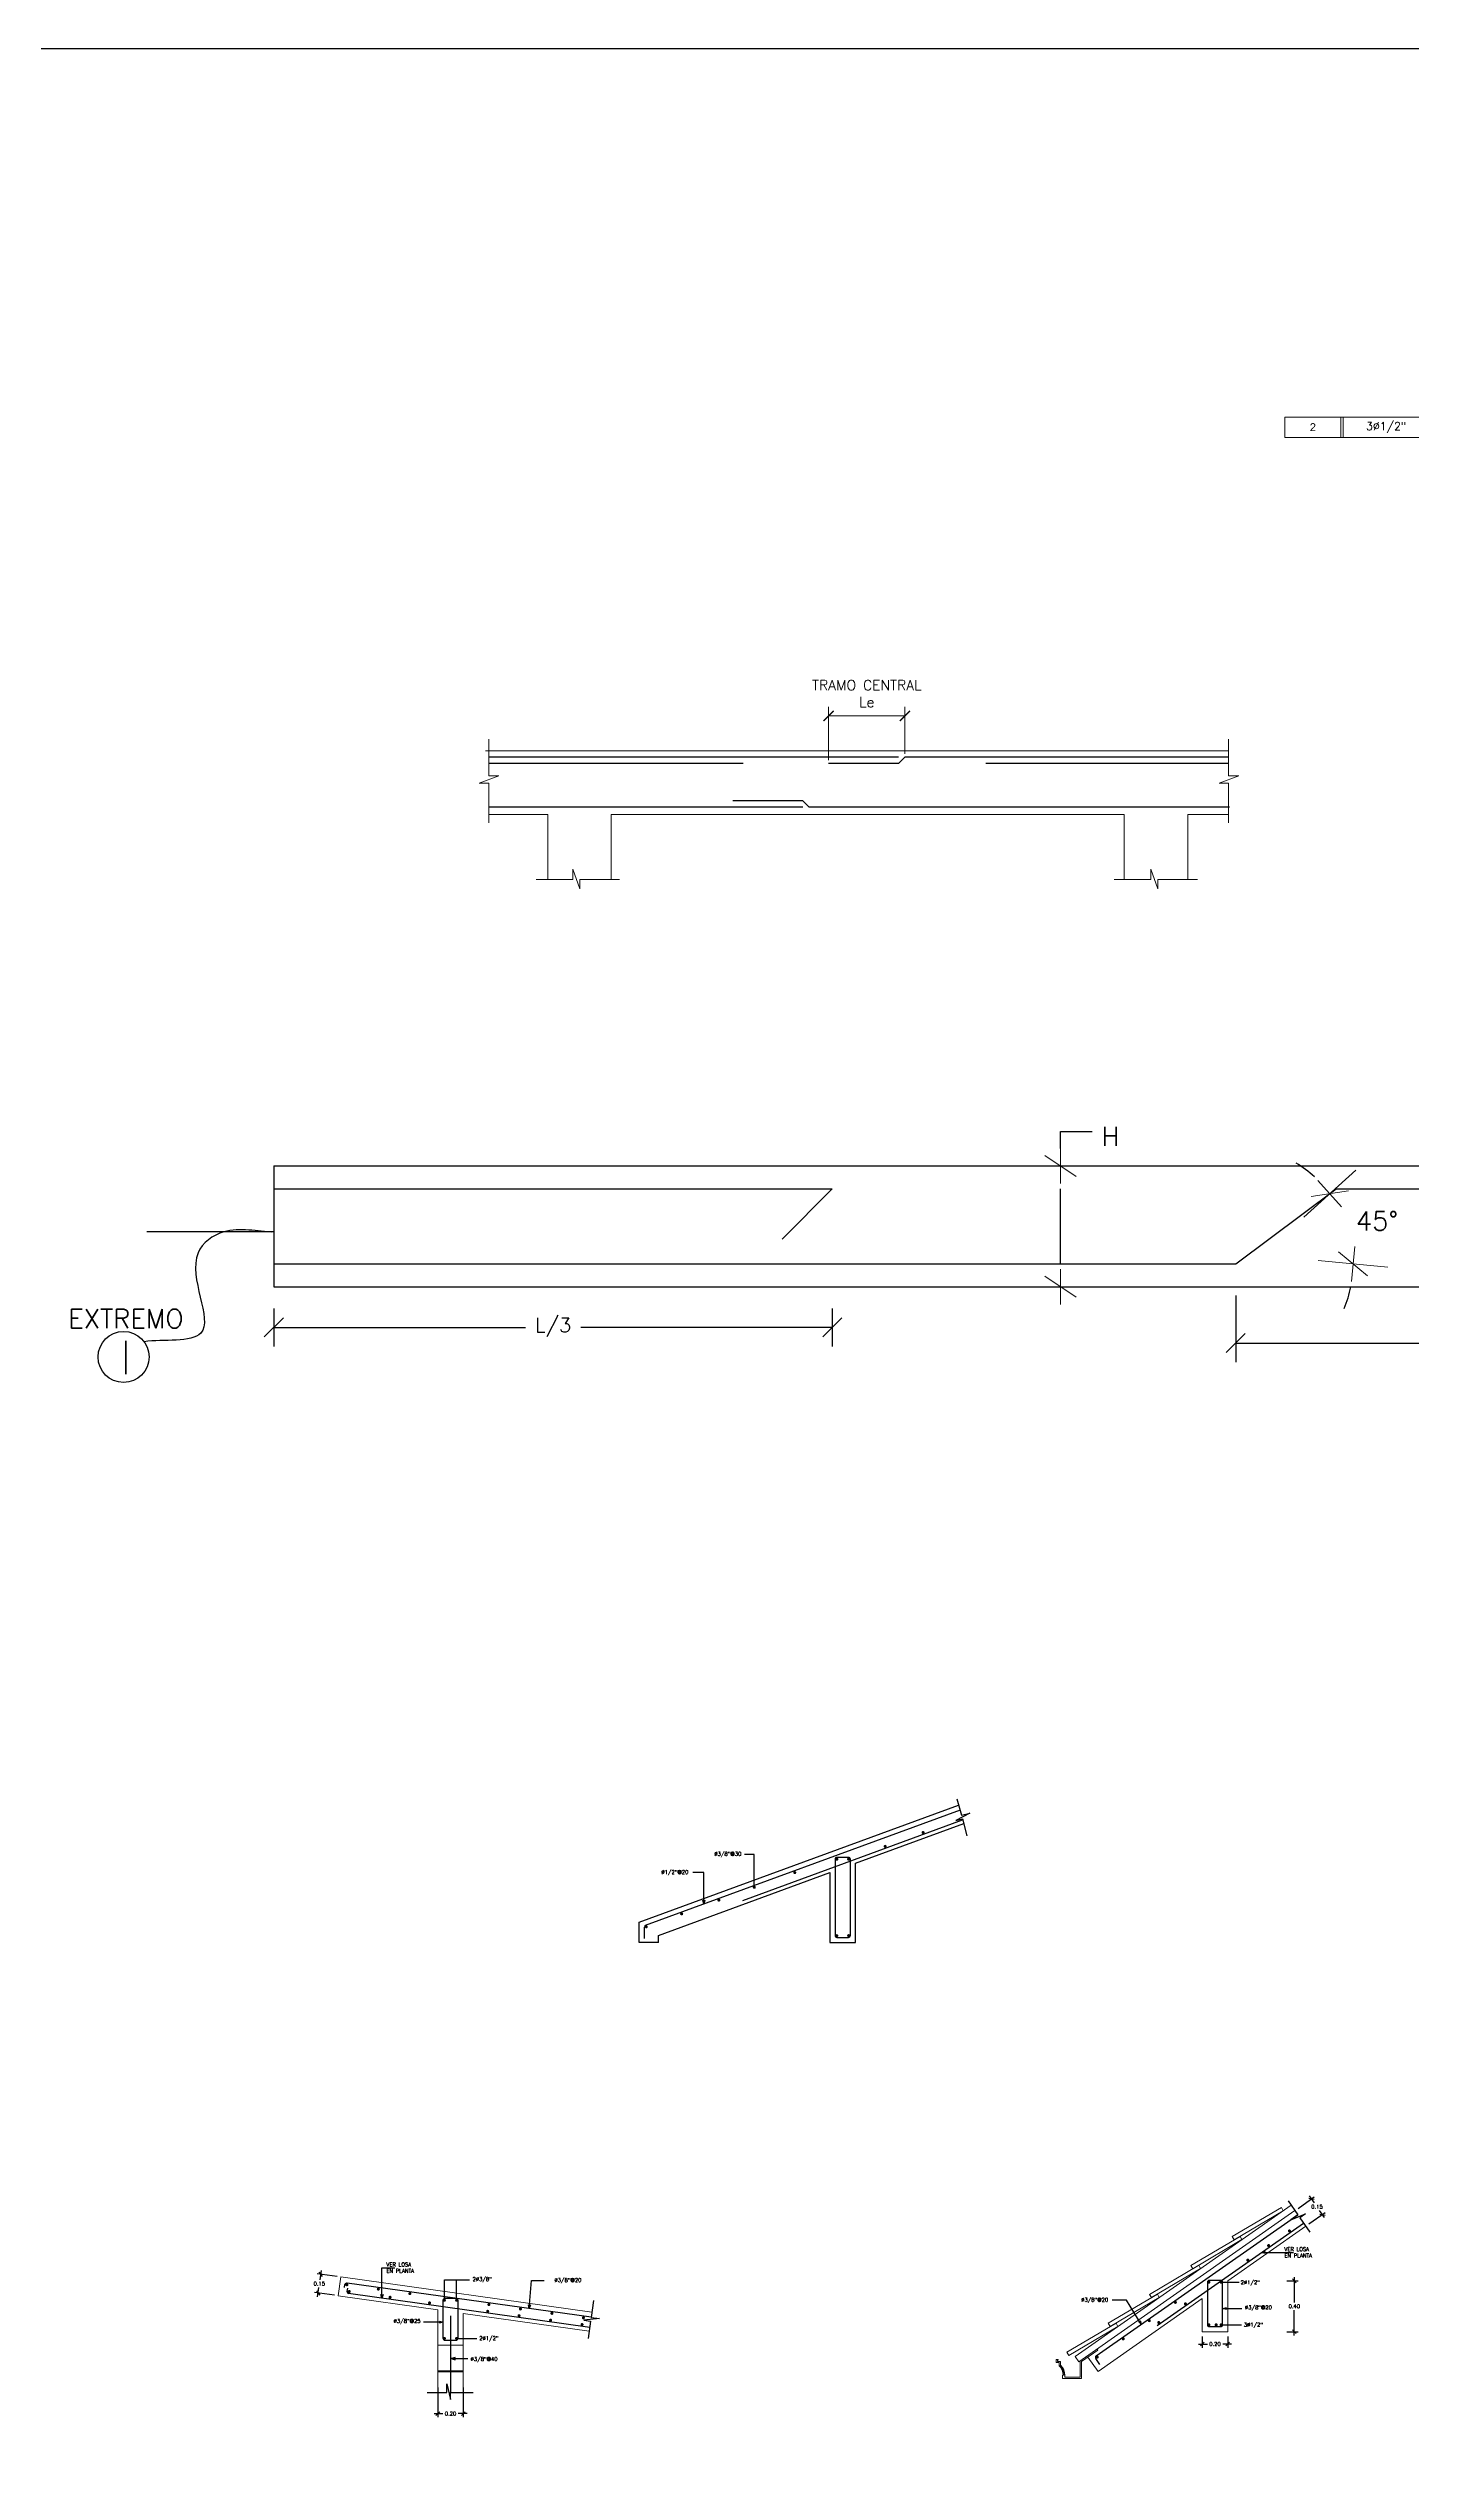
# Model space of a CAD drawing. Header units: metres. Extents: x -44 to 358, y -286 to 66.
# Drawn here: x 34.2 to 44.93, y 18.58 to 37.63 of the extents above; entities that cross this region are included whole.
import ezdxf
from ezdxf.enums import TextEntityAlignment as Align

# ---------------------------------------------------------------- set-up
doc = ezdxf.new("R2010")
doc.units = ezdxf.units.M
doc.header["$LTSCALE"] = 0.3
doc.header["$PDMODE"] = 3
for name, pattern in [('CONTINU', [0]), ('CONTINUA', [0]), ('HIDDEN', [9.525, 6.35, -3.175])]:
    doc.linetypes.add(name, pattern=pattern)
for name, color, linetype, lineweight in [('A-WALL', 7, 'Continuous', 30), ('BOVEDILLA', 8, 'Continuous', 5), ('DETALLES', 7, 'Continuous', 20), ('MUROS', 7, 'Continuous', 15), ('SE-2', 252, 'Continuous', 9), ('VIGAS', 1, 'HIDDEN', 15)]:
    doc.layers.add(name, color=color, linetype=linetype, lineweight=lineweight)
for name, color, linetype in [('ACERO', 5, 'Continuous'), ('BP', 3, 'Continuous'), ('DIMTEXTO', 4, 'Continuous'), ('GE-DIMTEXTO', 4, 'Continuous'), ('SECCION', 1, 'Continuous')]:
    doc.layers.add(name, color=color, linetype=linetype)
doc.styles.add('Arial', font='arial.ttf')
doc.styles.add('SIMPLEX', font='simplex_.ttf', dxfattribs={"height": 0.2})
doc.styles.add('SMPLEX', font='simplex.shx')
doc.dimstyles.new('D-15', dxfattribs={"dimscale": 0.15, "dimtxt": 0.2, "dimasz": 0.2, "dimexe": 0.18, "dimexo": 0.2, "dimgap": 0.1, "dimtad": 0, "dimtih": 1, "dimtoh": 1, "dimzin": 0, "dimdsep": 46, "dimtxsty": 'SMPLEX', "dimblk": 'OBLIQUE', "dimcen": 0.09, "dimdle": 0.2, "dimclrd": 4, "dimclre": 4, "dimclrt": 4, "dimadec": 0, "dimazin": 0, "dimtfac": 1, "dimtofl": 0, "dimtmove": 0, "dimatfit": 3, "dimldrblk": 'OPEN30', "dimfxl": 1, "dimtolj": 1, "dimtzin": 0, "dimarcsym": 0})
doc.dimstyles.new('D-20', dxfattribs={"dimscale": 0.2, "dimtxt": 0.2, "dimasz": 0.2, "dimexe": 0.18, "dimexo": 0.2, "dimgap": 0.1, "dimtad": 0, "dimtih": 1, "dimtoh": 1, "dimzin": 0, "dimdsep": 46, "dimtxsty": 'SMPLEX', "dimblk": 'OBLIQUE', "dimcen": 0.09, "dimdle": 0.2, "dimclrd": 4, "dimclre": 4, "dimclrt": 4, "dimadec": 0, "dimazin": 0, "dimtfac": 1, "dimtofl": 0, "dimtmove": 0, "dimatfit": 3, "dimldrblk": 'OPEN30', "dimfxl": 0.5, "dimfxlon": 1, "dimtolj": 1, "dimtzin": 0, "dimarcsym": 0})
doc.dimstyles.new('DIM-10', dxfattribs={"dimscale": 0.1, "dimtxt": 0.2, "dimasz": 0.2, "dimexe": 0.2, "dimexo": 0.2, "dimgap": 0.1, "dimtad": 0, "dimtih": 1, "dimtoh": 1, "dimzin": 0, "dimdsep": 46, "dimtxsty": 'SMPLEX', "dimblk": 'OBLIQUE', "dimcen": 0.2, "dimclrd": 4, "dimclre": 4, "dimclrt": 4, "dimadec": 0, "dimazin": 0, "dimtfac": 1, "dimtmove": 0, "dimatfit": 3, "dimldrblk": 'OPEN30', "dimfxl": 0.5, "dimfxlon": 1, "dimtolj": 1, "dimtzin": 0, "dimarcsym": 0})
doc.dimstyles.new('DIM-75', dxfattribs={"dimscale": 0.75, "dimtxt": 0.2, "dimasz": 0.2, "dimexe": 0.2, "dimexo": 0.2, "dimgap": 0.1, "dimtad": 0, "dimtih": 1, "dimtoh": 1, "dimzin": 0, "dimdsep": 46, "dimtxsty": 'SMPLEX', "dimblk1": 'OBLIQUE', "dimblk2": 'OBLIQUE', "dimsah": 1, "dimcen": 0.2, "dimclrd": 4, "dimclre": 4, "dimclrt": 4, "dimadec": 0, "dimazin": 0, "dimtfac": 1, "dimtmove": 0, "dimatfit": 3, "dimldrblk": 'OBLIQUE', "dimfxl": 0.2, "dimfxlon": 1, "dimtfill": 1, "dimtolj": 1, "dimtzin": 0, "dimarcsym": 0})

# ---------------------------------------------------------------- blocks, each defined once
blk = doc.blocks.new('_OBLIQUE')
at = {"color": 0, "linetype": 'ByBlock'}
blk.add_line((-0.5, -0.5), (0.5, 0.5), dxfattribs=at)
blk = doc.blocks.new('*D440')
at = {"color": 4, "lineweight": -2, "transparency": 16777216}
for p, q in [((35.976, 27.726), (35.976, 27.426)), ((40.369, 27.726), (40.369, 27.426)), ((35.976, 27.576), (37.956, 27.576)), ((40.369, 27.576), (38.39, 27.576))]:
    blk.add_line(p, q, dxfattribs=at)
at = {"layer": 'DEFPOINTS', "color": 0, "transparency": 16777216}
for p in [(35.976, 28.666), (40.369, 28.666), (35.976, 27.576)]:
    blk.add_point(p, dxfattribs=at)
at = {"color": 4, "lineweight": -2, "transparency": 16777216, "xscale": 0.15, "yscale": 0.15, "zscale": 0.15}
for p, rotation in [((35.976, 27.576), 179.9999999999999), ((40.369, 27.576), 359.9999999999999)]:
    blk.add_blockref('_OBLIQUE', p, dxfattribs=dict(at, rotation=rotation))
at = {"color": 4, "transparency": 16777216, "insert": (38.173, 27.576), "char_height": 0.1125, "attachment_point": 5, "style": 'SMPLEX', "bg_fill": 3, "box_fill_scale": 1.1, "bg_fill_color": 256, "bg_fill_true_color": 13158600, "bg_fill_transparency": 0}
blk.add_mtext('\\A1;L/3', dxfattribs=at)
blk = doc.blocks.new('MONS')
at = {"layer": 'DETALLES', "color": 1}
for p, q in [((0, -1.53), (0, 1.53)), ((-0.77, 0), (0.77, 0)), ((-0.46, -0.68), (0.46, 0.68))]:
    blk.add_line(p, q, dxfattribs=at)
blk = doc.blocks.new('*D443')
at = {"color": 4, "lineweight": -2, "transparency": 16777216}
for p, q in [((43.543, 27.828), (43.543, 27.303)), ((47.659, 27.828), (47.659, 27.303)), ((43.543, 27.453), (45.392, 27.453)), ((47.659, 27.453), (45.81, 27.453))]:
    blk.add_line(p, q, dxfattribs=at)
at = {"layer": 'DEFPOINTS', "color": 0, "transparency": 16777216}
for p in [(47.659, 28.666), (43.543, 28.076), (47.659, 27.453)]:
    blk.add_point(p, dxfattribs=at)
at = {"color": 4, "lineweight": -2, "transparency": 16777216, "xscale": 0.15, "yscale": 0.15, "zscale": 0.15, "rotation": 180}
blk.add_blockref('_OBLIQUE', (43.543, 27.453), dxfattribs=at)
at = {"color": 4, "lineweight": -2, "transparency": 16777216, "xscale": 0.15, "yscale": 0.15, "zscale": 0.15}
blk.add_blockref('_OBLIQUE', (47.659, 27.453), dxfattribs=at)
at = {"color": 4, "transparency": 16777216, "insert": (45.601, 27.453), "char_height": 0.1125, "attachment_point": 5, "style": 'SMPLEX', "bg_fill": 3, "box_fill_scale": 1.1, "bg_fill_color": 256, "bg_fill_true_color": 13158600, "bg_fill_transparency": 0}
blk.add_mtext('\\A1;L/k', dxfattribs=at)
blk = doc.blocks.new('_ArchTick')
at = {"color": 0, "linetype": 'ByBlock', "const_width": 0.15}
blk.add_lwpolyline([(-0.5, -0.5), (0.5, 0.5)], dxfattribs=at)
blk = doc.blocks.new('A$C4A6222E8')
at = {"layer": 'DETALLES', "color": 7}
for points in [[(0, 0.161), (0.439, 0.161), (0.439, 0), (0, 0)], [(0.459, 0.161), (1.134, 0.161), (1.134, 0), (0.459, 0)], [(1.134, 0.161), (1.809, 0.161), (1.809, 0), (1.134, 0)], [(1.809, 0.161), (2.483, 0.161), (2.483, 0), (1.809, 0)], [(2.503, 0.161), (3.178, 0.161), (3.178, 0), (2.503, 0)], [(3.178, 0.161), (3.853, 0.161), (3.853, 0), (3.178, 0)], [(3.853, 0.161), (4.528, 0.161), (4.528, 0), (3.853, 0)]]:
    blk.add_lwpolyline(points, close=True, dxfattribs=at)
at = {"layer": 'DETALLES'}
blk.add_lwpolyline([(0, 0.161), (4.528, 0.161), (4.528, 0), (0, 0)], close=True, dxfattribs=at)
for tag, style, p in [('LOSA', 'Arial', (0.22, 0.08)), ('ASXI', 'SIMPLEX', (0.797, 0.08)), ('ASXV', 'SIMPLEX', (1.471, 0.08)), ('ASXJ', 'SIMPLEX', (2.146, 0.08)), ('ASYI', 'SIMPLEX', (2.841, 0.08)), ('ASYV', 'SIMPLEX', (3.516, 0.08)), ('ASYJ', 'SIMPLEX', (4.19, 0.08))]:
    blk.add_attdef(tag, text='', height=0.0625, dxfattribs=dict(at, style=style)).set_placement(p, align=Align.MIDDLE_CENTER)
blk = doc.blocks.new('*D544')
at = {"layer": 'DEFPOINTS', "color": 0, "transparency": 16777216}
for p in [(44.009, 20.632), (44.139, 20.723), (44.094, 20.509)]:
    blk.add_point(p, dxfattribs=at)
at = {"layer": 'DIMTEXTO', "color": 4, "lineweight": -2, "transparency": 16777216}
for p, q in [((44.033, 20.649), (44.161, 20.739)), ((44.119, 20.526), (44.247, 20.616)), ((44.122, 20.748), (44.161, 20.692)), ((44.242, 20.576), (44.203, 20.632))]:
    blk.add_line(p, q, dxfattribs=at)
at = {"layer": 'DIMTEXTO', "color": 4, "lineweight": -2, "transparency": 16777216, "xscale": 0.03, "yscale": 0.03, "zscale": 0.03}
for p, rotation in [((44.139, 20.723), 124.9502771281057), ((44.225, 20.6), 304.9502771281057)]:
    blk.add_blockref('_OBLIQUE', p, dxfattribs=dict(at, rotation=rotation))
at = {"layer": 'DIMTEXTO', "color": 4, "transparency": 16777216, "insert": (44.182, 20.662), "char_height": 0.03, "attachment_point": 5, "style": 'SMPLEX'}
blk.add_mtext('\\A1;0.15', dxfattribs=at)
blk = doc.blocks.new('_Open30')
at = {"color": 0, "lineweight": -2}
for p, q in [((-1, 0.27), (0, 0)), ((0, 0), (-1, -0.27)), ((0, 0), (-1, 0))]:
    blk.add_line(p, q, dxfattribs=at)
blk = doc.blocks.new('*D545')
at = {"layer": 'DEFPOINTS', "color": 0, "transparency": 16777216}
for p in [(43.28, 19.706), (43.48, 19.706), (43.48, 19.582)]:
    blk.add_point(p, dxfattribs=at)
at = {"layer": 'DIMTEXTO', "color": 4, "lineweight": -2, "transparency": 16777216}
for p, q in [((43.28, 19.642), (43.28, 19.552)), ((43.48, 19.642), (43.48, 19.552)), ((43.25, 19.582), (43.32, 19.582)), ((43.51, 19.582), (43.441, 19.582))]:
    blk.add_line(p, q, dxfattribs=at)
at = {"layer": 'DIMTEXTO', "color": 4, "lineweight": -2, "transparency": 16777216, "xscale": 0.03, "yscale": 0.03, "zscale": 0.03, "rotation": 180}
blk.add_blockref('_OBLIQUE', (43.28, 19.582), dxfattribs=at)
at = {"layer": 'DIMTEXTO', "color": 4, "lineweight": -2, "transparency": 16777216, "xscale": 0.03, "yscale": 0.03, "zscale": 0.03}
blk.add_blockref('_OBLIQUE', (43.48, 19.582), dxfattribs=at)
at = {"layer": 'DIMTEXTO', "color": 4, "transparency": 16777216, "insert": (43.38, 19.582), "char_height": 0.03, "attachment_point": 5, "style": 'SMPLEX'}
blk.add_mtext('\\A1;0.20', dxfattribs=at)
blk = doc.blocks.new('*U77')
at = {"layer": 'ACERO', "const_width": 0.012}
blk.add_lwpolyline([(-0.006, 0, -1), (0.006, 0, -1)], format="xyb", close=True, dxfattribs=at)
blk = doc.blocks.new('*U78')
at = {"layer": 'DIMTEXTO', "color": 0, "linetype": 'ByBlock', "lineweight": -2, "transparency": 16777216}
for p in [(0.41, 0.287), (0, 0), (0.205, 0.143)]:
    blk.add_blockref('*U77', p, dxfattribs=at)
blk = doc.blocks.new('*D405')
at = {"layer": 'DEFPOINTS', "color": 0, "transparency": 16777216}
for p in [(36.345, 20.131), (36.502, 20.109), (36.481, 19.961)]:
    blk.add_point(p, dxfattribs=at)
at = {"layer": 'DIMTEXTO', "color": 4, "lineweight": -2, "transparency": 16777216}
for p, q in [((36.473, 20.113), (36.318, 20.135)), ((36.32, 19.953), (36.33, 20.027)), ((36.349, 20.161), (36.339, 20.087)), ((36.452, 19.965), (36.297, 19.986))]:
    blk.add_line(p, q, dxfattribs=at)
at = {"layer": 'DIMTEXTO', "color": 4, "lineweight": -2, "transparency": 16777216, "xscale": 0.03, "yscale": 0.03, "zscale": 0.03}
for p, rotation in [((36.345, 20.131), 82.04972287532779), ((36.324, 19.983), 262.0497228753278)]:
    blk.add_blockref('_OBLIQUE', p, dxfattribs=dict(at, rotation=rotation))
at = {"layer": 'DIMTEXTO', "color": 4, "transparency": 16777216, "insert": (36.334, 20.057), "char_height": 0.03, "attachment_point": 5, "style": 'SMPLEX'}
blk.add_mtext('\\A1;0.15', dxfattribs=at)
blk = doc.blocks.new('*D552')
at = {"layer": 'DEFPOINTS', "color": 0, "transparency": 16777216}
for p in [(37.266, 19.269), (37.466, 19.269), (37.466, 19.035)]:
    blk.add_point(p, dxfattribs=at)
at = {"layer": 'DIMTEXTO', "color": 4, "lineweight": -2, "transparency": 16777216}
for p, q in [((37.266, 19.239), (37.266, 19.008)), ((37.466, 19.239), (37.466, 19.008)), ((37.236, 19.035), (37.305, 19.035)), ((37.496, 19.035), (37.426, 19.035))]:
    blk.add_line(p, q, dxfattribs=at)
at = {"layer": 'DIMTEXTO', "color": 4, "lineweight": -2, "transparency": 16777216, "xscale": 0.03, "yscale": 0.03, "zscale": 0.03, "rotation": 180}
blk.add_blockref('_OBLIQUE', (37.266, 19.035), dxfattribs=at)
at = {"layer": 'DIMTEXTO', "color": 4, "lineweight": -2, "transparency": 16777216, "xscale": 0.03, "yscale": 0.03, "zscale": 0.03}
blk.add_blockref('_OBLIQUE', (37.466, 19.035), dxfattribs=at)
at = {"layer": 'DIMTEXTO', "color": 4, "transparency": 16777216, "insert": (37.366, 19.035), "char_height": 0.03, "attachment_point": 5, "style": 'SMPLEX'}
blk.add_mtext('\\A1;0.20', dxfattribs=at)
blk = doc.blocks.new('*U79')
at = {"layer": 'ACERO', "const_width": 0.012}
blk.add_lwpolyline([(-0.006, 0, -1), (0.006, 0, -1)], format="xyb", close=True, dxfattribs=at)
blk = doc.blocks.new('*U80')
at = {"layer": 'DIMTEXTO', "color": 0, "linetype": 'ByBlock', "lineweight": -2, "transparency": 16777216}
for p in [(0.41, 0.287), (0, 0), (0.205, 0.143)]:
    blk.add_blockref('*U79', p, dxfattribs=at)
blk = doc.blocks.new('*U81')
at = {"layer": 'ACERO', "const_width": 0.012}
blk.add_lwpolyline([(-0.006, 0, -1), (0.006, 0, -1)], format="xyb", close=True, dxfattribs=at)
blk = doc.blocks.new('*U82')
at = {"layer": 'DIMTEXTO', "color": 0, "linetype": 'ByBlock', "lineweight": -2, "transparency": 16777216}
for p in [(0.614, 0.43), (0.41, 0.287), (0, 0), (0.205, 0.143)]:
    blk.add_blockref('*U81', p, dxfattribs=at)
blk = doc.blocks.new('*U83')
at = {"layer": 'ACERO', "const_width": 0.012}
blk.add_lwpolyline([(-0.006, 0, -1), (0.006, 0, -1)], format="xyb", close=True, dxfattribs=at)
blk = doc.blocks.new('*U84')
at = {"layer": 'DIMTEXTO', "color": 0, "linetype": 'ByBlock', "lineweight": -2, "transparency": 16777216}
for p in [(0, 0), (-0.205, -0.143), (-0.41, -0.287)]:
    blk.add_blockref('*U83', p, dxfattribs=at)
blk = doc.blocks.new('*D828')
at = {"layer": 'DEFPOINTS', "color": 0, "transparency": 16777216}
for p in [(43.48, 20.079), (43.48, 19.679), (44.004, 19.679)]:
    blk.add_point(p, dxfattribs=at)
at = {"layer": 'DIMTEXTO', "color": 4, "lineweight": -2, "transparency": 16777216}
for p, q in [((43.944, 20.079), (44.034, 20.079)), ((44.004, 20.109), (44.004, 19.909)), ((44.004, 19.649), (44.004, 19.849)), ((43.944, 19.679), (44.034, 19.679))]:
    blk.add_line(p, q, dxfattribs=at)
at = {"layer": 'DIMTEXTO', "color": 4, "lineweight": -2, "transparency": 16777216, "xscale": 0.03, "yscale": 0.03, "zscale": 0.03}
for p, rotation in [((44.004, 20.079), 90), ((44.004, 19.679), 270)]:
    blk.add_blockref('_OBLIQUE', p, dxfattribs=dict(at, rotation=rotation))
at = {"layer": 'DIMTEXTO', "color": 4, "transparency": 16777216, "insert": (44.004, 19.879), "char_height": 0.03, "attachment_point": 5, "style": 'SMPLEX'}
blk.add_mtext('\\A1;0.40', dxfattribs=at)

msp = doc.modelspace()

# ---------------------------------------------------------------- linework, layer by layer
at = {"color": 1, "linetype": 'Continuous'}
for p, q in [((42.1646588, 28.9841246), (42.1646588, 29.1168452)), ((42.1646588, 29.1168452), (42.412655, 29.1168452)), ((42.1646588, 28.0759998), (42.1646588, 28.6660754))]:
    msp.add_line(p, q, dxfattribs=at)
msp.add_line((35.9763846, 28.8460754), (47.6591701, 28.8460754))
at = {"color": 5}
for p, q in [((35.9763846, 28.6662157), (40.3694729, 28.6662157)), ((43.5429542, 28.0758595), (44.334337, 28.6662157))]:
    msp.add_line(p, q, dxfattribs=at)
at = {"layer": 'A-WALL'}
for radius, end in [(0.1024317, 47.34154537), (0.1124317, 45.06538239)]:
    msp.add_arc((42.0858103, 19.3355916), radius, 0.24641708, end, dxfattribs=at)
at = {"layer": 'ACERO'}
for p, q in [((40.8907667, 32.0609617), (37.6662577, 32.0609617)), ((39.668472, 32.0109617), (37.6662577, 32.0109617)), ((40.8907667, 32.0109617), (40.3407667, 32.0109617)), ((40.8907667, 32.0109617), (40.9407667, 32.0609617)), ((43.4857637, 32.0609617), (40.9407667, 32.0609617)), ((43.4857637, 32.0109617), (41.5768703, 32.0109617)), ((40.1368896, 31.6668196), (37.6662577, 31.6668196)), ((40.1368896, 31.7168196), (39.5868896, 31.7168196)), ((40.1368896, 31.7168196), (40.1868896, 31.6668196)), ((41.1946439, 31.6668196), (40.1868896, 31.6668196)), ((43.4946618, 31.6668196), (41.1946439, 31.6668196)), ((38.9010739, 22.8752263), (41.3770723, 23.7830924)), ((39.6659101, 23.070458), (41.3925341, 23.7035535)), ((38.8912377, 22.7715814), (38.8912377, 22.8611432)), ((42.4449526, 19.4883533), (44.0314437, 20.5992263)), ((42.9252139, 19.7269739), (44.0772232, 20.5336195)), ((36.5320488, 20.0258025), (36.5353266, 20.0491253)), ((36.5547025, 20.0206278), (36.551296, 19.9963896)), ((38.4718734, 19.7921088), (36.5522682, 20.0618917)), ((38.4608684, 19.7128692), (36.5640625, 19.9794479)), ((37.3657636, 19.8034948), (37.3657636, 19.2004349)), ((42.4742496, 19.4203611), (42.441269, 19.4674624))]:
    msp.add_line(p, q, dxfattribs=at)
at = {"layer": 'ACERO', "const_width": 0.012}
for points in [[(40.7910461, 23.4956795, 1), (40.7790461, 23.4956795, 1)], [(41.0893824, 23.6044442, 1), (41.0773824, 23.6044442, 1)], [(40.0798197, 23.2895354, 1), (40.0678197, 23.2895354, 1)], [(40.410769, 23.3949165, 1), (40.398769, 23.3949165, 1)], [(40.4917065, 23.3949165, -1), (40.5037065, 23.3949165, -1)], [(39.4832144, 23.0731266, 1), (39.4712144, 23.0731266, 1)], [(39.7614864, 23.173757, 1), (39.7494864, 23.173757, 1)], [(38.9121229, 22.8631121, 1), (38.9001229, 22.8631121, 1)], [(39.19025, 22.9646789, 1), (39.17825, 22.9646789, 1)], [(40.410769, 22.7933078, -1), (40.398769, 22.7933078, -1)], [(40.4917065, 22.7933078, 1), (40.5037065, 22.7933078, 1)], [(43.9717982, 20.4711695, 1), (43.9597982, 20.4711695, 1)], [(43.6441374, 20.2417389, 1), (43.6321374, 20.2417389, 1)], [(43.8079678, 20.3564542, 1), (43.7959678, 20.3564542, 1)], [(43.3262197, 20.067964, 1), (43.3382197, 20.067964, 1)], [(43.4342218, 20.067964, -1), (43.4222218, 20.067964, -1)], [(36.5637229, 19.9920584, -1), (36.574415, 19.9975063, -1)], [(36.8847946, 19.9470829, -1), (36.8954867, 19.9525308, -1)], [(37.1956029, 19.9025568, -1), (37.206295, 19.9080047, -1)], [(37.3117625, 19.9263049, 1), (37.3237625, 19.9263049, 1)], [(37.4197646, 19.9263049, -1), (37.4077646, 19.9263049, -1)], [(43.1531628, 19.8979548, 1), (43.1411628, 19.8979548, 1)], [(37.3117625, 19.6265085, -1), (37.3237625, 19.6265085, -1)], [(37.4197646, 19.6265085, 1), (37.4077646, 19.6265085, 1)], [(38.4165232, 19.7911922, 1), (38.4058312, 19.7857443, 1)], [(42.9435036, 19.7511498, 1), (42.9315036, 19.7511498, 1)], [(43.3262197, 19.7330519, -1), (43.3382197, 19.7330519, -1)], [(43.3951986, 19.7330519, 1), (43.3831986, 19.7330519, 1)], [(43.4342218, 19.7330519, 1), (43.4222218, 19.7330519, 1)], [(42.4472681, 19.4794626, -1), (42.4592681, 19.4794626, -1)]]:
    msp.add_lwpolyline(points, format="xyb", close=True, dxfattribs=at)
at = {"layer": 'ACERO'}
for points in [[(40.4062377, 22.7797917), (40.4962377, 22.7797917, 0.4142135624), (40.5112377, 22.7947917), (40.5112377, 23.3934326, 0.4142135624), (40.4962377, 23.4084326), (40.4062377, 23.4084326, 0.4142135624), (40.3912377, 23.3934326), (40.3912377, 22.7947917, 0.4142135624)], [(43.3352208, 19.7189706), (43.4252208, 19.7189706, 0.4142135624), (43.4402208, 19.7339706), (43.4402208, 20.0670453, 0.4142135624), (43.4252208, 20.0820453), (43.3352208, 20.0820453, 0.4142135624), (43.3202208, 20.0670453), (43.3202208, 19.7339706, 0.4142135624)], [(37.3207636, 19.6124273), (37.4107636, 19.6124273, 0.4142135624), (37.4257636, 19.6274273), (37.4257636, 19.9253861, 0.4142135624), (37.4107636, 19.9403861), (37.3207636, 19.9403861, 0.4142135624), (37.3057636, 19.9253861), (37.3057636, 19.6274273, 0.4142135624)]]:
    msp.add_lwpolyline(points, format="xyb", close=True, dxfattribs=at)
for centre, start, end in [((38.9062377, 22.8611432), 110.13630343, 180), ((36.5501806, 20.0470377), 82, 172), ((36.5661501, 19.994302), 172, 262), ((42.4535563, 19.476066), 125, 215)]:
    msp.add_arc(centre, 0.015, start, end, dxfattribs=at)
at = {"layer": 'BOVEDILLA'}
for p, q in [((37.4657636, 19.3724273), (37.2657636, 19.3724273)), ((37.4657636, 19.3624273), (37.2657636, 19.3624273))]:
    msp.add_line(p, q, dxfattribs=at)
at = {"layer": 'DETALLES', "color": 4}
for p, q in [((40.3407667, 32.0359617), (40.3407667, 32.4571587)), ((40.9407667, 32.0859617), (40.9407667, 32.4571587)), ((40.3407667, 32.3851587), (40.9407667, 32.3851587))]:
    msp.add_line(p, q, dxfattribs=at)
at = {"layer": 'DETALLES', "ltscale": 0.8}
for p, q in [((37.6423373, 32.1109617), (38.1307128, 32.1109617)), ((43.1651708, 32.1109617), (38.1307128, 32.1109617)), ((43.4857637, 32.1109617), (43.1651708, 32.1109617)), ((37.6690912, 31.6109617), (38.1307128, 31.6109617)), ((38.1307128, 31.6109617), (38.1307128, 31.0967893)), ((42.6651708, 31.6109617), (38.6307128, 31.6109617)), ((38.6307128, 31.6109617), (38.6307128, 31.0967893)), ((42.6651708, 31.6109617), (42.6651708, 31.0992533)), ((43.489643, 31.6109617), (43.1651708, 31.6109617)), ((43.1651708, 31.6109617), (43.1651708, 31.0992533))]:
    msp.add_line(p, q, dxfattribs=at)
at = {"layer": 'DETALLES', "color": 3}
for points in [[(37.6662577, 32.201288), (37.6662577, 31.912921), (37.7472593, 31.912921), (37.592299, 31.8566544), (37.6662577, 31.8566544), (37.6662577, 31.5436706)], [(43.4857637, 32.201288), (43.4857637, 31.912921), (43.5667652, 31.912921), (43.4118049, 31.8566544), (43.4857637, 31.8566544), (43.4857637, 31.5436706)], [(38.0386433, 31.0992533), (38.3270103, 31.0992533), (38.3270103, 31.1802548), (38.3832769, 31.0252945), (38.3832769, 31.0992533), (38.6962606, 31.0992533)], [(42.5859285, 31.0992533), (42.8742955, 31.0992533), (42.8742955, 31.1802548), (42.9305621, 31.0252945), (42.9305621, 31.0992533), (43.2435458, 31.0992533)]]:
    msp.add_lwpolyline(points, dxfattribs=at)
at = {"layer": 'DIMTEXTO'}
for p, q in [((43.4282218, 20.067964), (43.5695285, 20.067964)), ((37.4137646, 19.6265085), (37.5738797, 19.6265085)), ((43.4282218, 19.7330519), (43.5883369, 19.7330519))]:
    msp.add_line(p, q, dxfattribs=at)
at = {"layer": 'DIMTEXTO', "color": 3}
for points in [[(41.3501684, 23.8690387), (41.3852475, 23.7397896), (41.4506267, 23.757534), (41.3407492, 23.6977304), (41.3929522, 23.7118987), (41.4288735, 23.5795469)], [(43.9552292, 20.7080719), (44.0320454, 20.5983671), (43.9765525, 20.5595105), (44.0928445, 20.6056157), (44.0485353, 20.5745901), (44.1271955, 20.4622517)], [(38.4903661, 19.9236916), (38.4717274, 19.7910701), (38.5388124, 19.7816419), (38.4142642, 19.7699264), (38.4678293, 19.7623983), (38.4487431, 19.6265931)], [(37.1831078, 19.2003047), (37.3361557, 19.2003047), (37.3361557, 19.2680491), (37.3650909, 19.1463434), (37.3650909, 19.2004349), (37.5432073, 19.2004349)]]:
    msp.add_lwpolyline(points, dxfattribs=at)
at = {"layer": 'DIMTEXTO'}
for points in [[(39.7554864, 23.173757), (39.7554864, 23.4322541), (39.6785903, 23.4322541)], [(37.3177625, 19.9263049), (37.3177625, 20.0881774), (37.5144913, 20.0881774)], [(37.4137646, 19.9263049), (37.4137646, 20.0881774)]]:
    msp.add_lwpolyline(points, dxfattribs=at)
at = {"layer": 'DIMTEXTO', "color": 3}
msp.add_circle((34.7935843, 27.3439494), 0.2005503, dxfattribs=at)
at = {"layer": 'MUROS'}
for p, q in [((42.280552, 19.4831085), (43.9798219, 20.67295)), ((36.4814702, 19.9607607), (36.5023462, 20.1093009)), ((38.4775692, 19.8317014), (36.5022173, 20.109319)), ((37.2657636, 19.8505354), (36.4814702, 19.9607607)), ((37.2657636, 19.8505354), (37.2657636, 19.2003047)), ((37.4657636, 19.8224273), (37.4657636, 19.2004349)), ((38.4566932, 19.6831612), (37.4657636, 19.8224273)), ((37.4657636, 19.5724273), (37.2657636, 19.5724273)), ((42.1302208, 19.4609768), (42.1302208, 19.4359622)), ((42.1452208, 19.4609768), (42.1302208, 19.4609768)), ((42.1552208, 19.4359622), (42.1302208, 19.4359622)), ((42.1402208, 19.4559768), (42.1402208, 19.4459622)), ((42.1452208, 19.4559768), (42.1402208, 19.4559768)), ((42.1652208, 19.4459622), (42.1402208, 19.4459622)), ((42.1452208, 19.4609768), (42.1452208, 19.4559768)), ((42.1552208, 19.4359622), (42.1552208, 19.4106969)), ((42.1652208, 19.4459622), (42.1652208, 19.4151835)), ((42.3092309, 19.4421509), (42.280552, 19.4831085)), ((42.3202208, 19.3209768), (42.3202208, 19.4498461)), ((42.3302208, 19.4446404), (42.4578717, 19.5340226)), ((42.3302208, 19.3109768), (42.3302208, 19.4446404)), ((42.4578717, 19.5340226), (42.452136, 19.5422141)), ((42.1802208, 19.3109768), (42.1802208, 19.3360321)), ((42.1882411, 19.3360321), (42.1802208, 19.3360321)), ((42.3302208, 19.3109768), (42.1802208, 19.3109768)), ((42.198241, 19.3360751), (42.198241, 19.3209768)), ((42.3202208, 19.3209768), (42.198241, 19.3209768))]:
    msp.add_line(p, q, dxfattribs=at)
at = {"layer": 'SE-2'}
for points in [[(43.9021947, 20.6563137), (43.5146461, 20.4278719), (43.5298801, 20.4020276), (43.9174287, 20.6304694)], [(43.5770455, 20.4286417), (43.1894969, 20.2001999), (43.2047309, 20.1743557), (43.5922795, 20.4027975)], [(43.2518962, 20.2009698), (42.8643476, 19.972528), (42.8795816, 19.9466837), (43.2671302, 20.1751255)], [(42.926747, 19.9732978), (42.5391984, 19.744856), (42.5544324, 19.7190118), (42.9419809, 19.9474535)], [(42.6168317, 19.7197816), (42.2292831, 19.4913398), (42.2140491, 19.517184), (42.6015977, 19.7456258)]]:
    msp.add_lwpolyline(points, close=True, dxfattribs=at)
at = {"layer": 'SECCION', "color": 1, "linetype": 'CONTINU', "ltscale": 0.025}
for p, q in [((38.8512377, 22.8995572), (41.3633021, 23.8206475)), ((40.5512377, 23.3631251), (41.4028617, 23.6753872)), ((39.0012377, 22.7947917), (40.3512377, 23.2897917)), ((40.3512377, 23.2897917), (40.3512377, 22.7397917)), ((40.5512377, 22.7397917), (40.5512377, 23.3631251)), ((38.8512377, 22.7397917), (38.8512377, 22.8995572)), ((39.0012377, 22.7397917), (38.8512377, 22.7397917)), ((39.0012377, 22.7397917), (39.0012377, 22.7947917)), ((40.3512377, 22.7397917), (40.5512377, 22.7397917))]:
    msp.add_line(p, q, dxfattribs=at)
at = {"layer": 'VIGAS', "linetype": 'Continuous', "lineweight": 0}
for p, q in [((42.3092309, 19.4421509), (44.0085007, 20.6319924)), ((43.4802208, 20.0789706), (44.0944305, 20.5090449)), ((43.4802208, 20.0789706), (43.4802208, 19.6789706)), ((42.4605215, 19.3649695), (43.2802208, 19.9389291)), ((43.2802208, 19.9389291), (43.2802208, 19.6789706)), ((43.4802208, 19.6789706), (43.2802208, 19.6789706)), ((42.4605215, 19.3649695), (42.3802208, 19.4796508))]:
    msp.add_line(p, q, dxfattribs=at)

# ---------------------------------------------------------------- block references
at = {"layer": 'DETALLES', "color": 4, "xscale": 0.0799999999999273, "yscale": 0.0799999999999273, "zscale": 0.0799999999999273, "rotation": 179.9999999999998}
msp.add_blockref('_ArchTick', (40.3407667, 32.3851587), dxfattribs=at)
at = {"layer": 'DETALLES', "color": 4, "xscale": 0.0799999999999273, "yscale": 0.0799999999999273, "zscale": 0.0799999999999273}
msp.add_blockref('_ArchTick', (40.9407667, 32.3851587), dxfattribs=at)
at = {"layer": 'DETALLES', "color": 1, "linetype": 'Continuous'}
for p, xscale, yscale, zscale, rotation in [((42.1646588, 28.8460754), 0.1800000000000637, 0.1800000000000637, 0.1800000000000637, 89.9999999999999), ((44.2832027, 28.6280705), 0.1799999999999986, 0.1799999999999986, 0.1799999999999986, 312.3147082158468), ((44.4664827, 28.0758595), 0.1799999999999894, 0.1799999999999894, 0.1799999999999894, 84.4075172015342), ((42.1646588, 27.8959998), 0.1800000000000637, 0.1800000000000637, 0.1800000000000637, 269.9999999999999)]:
    msp.add_blockref('MONS', p, dxfattribs=dict(at, xscale=xscale, yscale=yscale, zscale=zscale, rotation=rotation))
at = {"layer": 'DIMTEXTO'}
ref = msp.add_blockref('A$C4A6222E8', (43.930546, 34.7351354), dxfattribs=dict(at, xscale=-1, rotation=180))
ref.add_attrib('LOSA', '2', dxfattribs={"layer": 'GE-DIMTEXTO', "height": 0.0625, "rotation": 360, "style": 'Arial'}).set_placement((44.1501675, 34.6555006), align=Align.MIDDLE_CENTER)
ref.add_attrib('ASXI', '3%%C1/2"', dxfattribs={"layer": 'GE-DIMTEXTO', "height": 0.0625, "rotation": 360, "style": 'SIMPLEX'}).set_placement((44.7271618, 34.6635765), align=Align.MIDDLE_CENTER)
ref.add_attrib('ASXV', '4%%C1/2"', dxfattribs={"layer": 'GE-DIMTEXTO', "height": 0.0625, "rotation": 360, "style": 'SIMPLEX'}).set_placement((45.4019069, 34.6635765), align=Align.MIDDLE_CENTER)
ref.add_attrib('ASXJ', '3%%C1/2"', dxfattribs={"layer": 'GE-DIMTEXTO', "height": 0.0625, "rotation": 360, "style": 'SIMPLEX'}).set_placement((46.0766521, 34.6635765), align=Align.MIDDLE_CENTER)
ref.add_attrib('ASYI', '3%%C1/2"', dxfattribs={"layer": 'GE-DIMTEXTO', "height": 0.0625, "rotation": 360, "style": 'SIMPLEX'}).set_placement((46.7713973, 34.6635765), align=Align.MIDDLE_CENTER)
ref.add_attrib('ASYV', '4%%C1/2"', dxfattribs={"layer": 'GE-DIMTEXTO', "height": 0.0625, "rotation": 360, "style": 'SIMPLEX'}).set_placement((47.4461425, 34.6635765), align=Align.MIDDLE_CENTER)
ref.add_attrib('ASYJ', '3%%C1/2"', dxfattribs={"layer": 'GE-DIMTEXTO', "height": 0.0625, "rotation": 360, "style": 'SIMPLEX'}).set_placement((48.1208876, 34.6635765), align=Align.MIDDLE_CENTER)
at = {"layer": 'DIMTEXTO', "xscale": -1, "rotation": 27.00000000343228}
for name, p in [('*U84', (36.5505245, 20.0483184)), ('*U82', (38.4006502, 19.7350362)), ('*U80', (38.1636102, 19.8232615))]:
    msp.add_blockref(name, p, dxfattribs=at)
at = {"layer": 'DIMTEXTO'}
msp.add_blockref('*U78', (42.6580561, 19.6228567), dxfattribs=at)

# ---------------------------------------------------------------- texts
at = {"color": 1, "linetype": 'Continuous', "style": 'SIMPLEX'}
msp.add_text('H', height=0.15, rotation=360, dxfattribs=at).set_placement((42.4866651, 29.0045062))
at = {"color": 6, "insert": (34.8121938, 27.4640449), "char_height": 0.15, "attachment_point": 5, "style": 'SIMPLEX'}
msp.add_mtext('EXTREMO\\P{\\H1.75x;I}', dxfattribs=at)
at = {"layer": 'DETALLES', "color": 4, "insert": (40.6407667, 32.5603609), "char_height": 0.08, "attachment_point": 5, "style": 'SMPLEX'}
msp.add_mtext('\\A1;TRAMO CENTRAL\\PLe', dxfattribs=at)
at = {"layer": 'DIMTEXTO', "color": 4, "char_height": 0.03, "attachment_point": 5, "style": 'SMPLEX'}
for s, insert in [('%%C3/8"@30', (39.5475734, 23.4317529)), ('%%C1/2"@20', (39.1309362, 23.2877999)), ('\\pxql;VER LOSA\\PEN PLANTA', (36.9707412, 20.1828251)), ('\\pxql;VER LOSA\\PEN PLANTA', (44.0347136, 20.3031604)), ('2%%C3/8"', (37.6150974, 20.0874535)), ('%%C3/8"@20', (38.2895808, 20.0796473)), ('2%%C1/2"', (43.6569523, 20.0617789)), ('%%C3/8"@20', (42.4334361, 19.9248916)), ('%%C3/8"@20', (43.7215078, 19.8650712)), ('%%C3/8"@25', (37.0244765, 19.7585279)), ('2%%C1/2"', (37.6675231, 19.6229838)), ('3%%C1/2"', (43.6819803, 19.7295271)), ('%%C3/8"@40', (37.6298774, 19.4590816))]:
    msp.add_mtext(s, dxfattribs=dict(at, insert=insert))

# ---------------------------------------------------------------- dimensions: what is measured, and where the dimension line sits
at = {"layer": 'DIMTEXTO'}
for p1, p2, distance, picture, middle in [((44.0944305, 20.5090449), (44.0085007, 20.6319924), -0.158967, '*D544', (44.1817628, 20.6615853)), ((36.4814702, 19.9607607), (36.5022173, 20.109319), 0.158967, '*D405', (36.3344047, 20.0570272))]:
    dim = msp.add_aligned_dim(p1=p1, p2=p2, distance=distance, dimstyle='D-15', dxfattribs=at)
    dim.commit()
    dim.dimension.update_dxf_attribs({"geometry": picture, "text_midpoint": middle})
dim = msp.add_linear_dim(base=(44.0039823, 19.6789706), p1=(43.4802208, 20.0789706), p2=(43.4802208, 19.6789706), angle=90, dimstyle='D-15', override={"dimexe": 0.2, "dimexo": 0.1, "dimfxl": 0.4, "dimfxlon": 1}, dxfattribs=at)
dim.commit()
dim.dimension.update_dxf_attribs({"geometry": '*D828', "text_midpoint": (44.0039823, 19.8789706)})
dim = msp.add_linear_dim(base=(43.4802208, 19.582401), p1=(43.2802208, 19.706289), p2=(43.4802208, 19.706289), dimstyle='D-15', override={"dimexe": 0.2, "dimexo": 0.1, "dimfxl": 0.4, "dimfxlon": 1}, dxfattribs=at)
dim.commit()
dim.dimension.update_dxf_attribs({"geometry": '*D545', "text_midpoint": (43.3802208, 19.582401)})
dim = msp.add_linear_dim(base=(37.4657636, 19.0345632), p1=(37.2657636, 19.2686358), p2=(37.4657636, 19.2686358), dimstyle='D-15', dxfattribs=at)
dim.commit()
dim.dimension.update_dxf_attribs({"geometry": '*D552', "text_midpoint": (37.3657636, 19.0345632)})

# ---------------------------------------------------------------- leaders
for points in [[(39.3582328, 23.0428513), (39.3582328, 23.2910348), (39.2715546, 23.2910348)], [(36.8268207, 19.9425197), (36.8268207, 20.180816), (36.928998, 20.180816)]]:
    msp.add_leader(points, dimstyle='D-15', dxfattribs=at)
for points in [[(43.747372, 20.3026552), (43.9975643, 20.3026552)], [(37.9851643, 19.8605113), (38.0018754, 20.0820509), (38.1022919, 20.0820509)], [(42.8001415, 19.7370592), (42.684675, 19.9268658), (42.5719749, 19.9268658)], [(43.4402208, 19.8614438), (43.5917882, 19.8614438)], [(37.3057636, 19.7549004), (37.1541961, 19.7549004)]]:
    msp.add_leader(points, dimstyle='D-15', override={"dimgap": 0.1, "dimtad": 0}, dxfattribs=at)
at = {"layer": 'DIMTEXTO', "color": 1}
msp.add_leader([(37.3657636, 19.4671148), (37.503378, 19.4671148)], dimstyle='D-20', dxfattribs=at)

# ---------------------------------------------------------------- next in the draw order: dimensions: what is measured, and where the dimension line sits
at = {"color": 3}
dim = msp.add_aligned_dim(p1=(40.3694729, 28.6662157), p2=(35.9763846, 28.6662157), distance=1.090302, text='L/3', dimstyle='DIM-75', override={"dimtxt": 0.15}, dxfattribs=at)
dim.commit()
dim.dimension.update_dxf_attribs({"geometry": '*D440', "text_midpoint": (38.1729288, 27.5759137)})

# ---------------------------------------------------------------- next in the draw order: linework, layer by layer
for p, q in [((35.9763846, 28.8460754), (35.9763846, 27.8959998)), ((35.9763846, 27.8959998), (47.6591701, 27.8959998))]:
    msp.add_line(p, q)
at = {"color": 5}
for p, q in [((39.9737815, 28.2705243), (40.3694729, 28.6662157)), ((35.9763846, 28.0758595), (43.5429542, 28.0758595))]:
    msp.add_line(p, q, dxfattribs=at)

# ---------------------------------------------------------------- next in the draw order: leaders
at = {"color": 4, "path_type": 1, "annotation_type": 0, "has_hookline": 1, "hookline_direction": 1, "text_width": 0.959724}
msp.add_leader([(35.9763846, 28.3276631), (35.5820323, 28.3276631), (35.3794187, 28.1615075), (35.4019299, 27.5315407), (34.9569116, 27.4637619)], dimstyle='DIM-10', override={"dimldrblk": 'OPEN'}, dxfattribs=at)

# ---------------------------------------------------------------- next in the draw order: dimensions: what is measured, and where the dimension line sits
at = {"color": 3}
dim = msp.add_linear_dim(base=(47.6591701, 27.4531593), p1=(43.5429542, 28.0758595), p2=(47.6591701, 28.6662157), text='L/k', dimstyle='DIM-75', override={"dimtxt": 0.15, "dimfxl": 0.5, "dimfxlon": 1}, dxfattribs=at)
dim.commit()
dim.dimension.update_dxf_attribs({"geometry": '*D443', "text_midpoint": (45.6010622, 27.4531593)})

# ---------------------------------------------------------------- next in the draw order: linework, layer by layer
at = {"color": 5}
msp.add_line((44.334337, 28.6662157), (47.6591701, 28.6662157), dxfattribs=at)
at = {"color": 1, "linetype": 'Continuous'}
for start, end in [(47.90719101, 59.09215661), (337.63006881, 348.8150344)]:
    msp.add_arc((43.5429542, 28.0758595), 0.9235285, start, end, dxfattribs=at)
at = {"layer": 'BP', "linetype": 'CONTINUA', "ltscale": 5}
msp.add_lwpolyline([(0, 37.6335309), (50.8625687, 37.6335309), (50.8625687, 0), (0, 0)], close=True, dxfattribs=at)
msp.add_lwpolyline([(0, 37.6335309), (50.8625687, 37.6335309), (50.8625687, 0), (0, 0)], close=True, dxfattribs=at)

# ---------------------------------------------------------------- next in the draw order: texts
at = {"color": 1, "linetype": 'Continuous', "insert": (44.6545109, 28.4137136), "char_height": 0.15, "attachment_point": 5, "style": 'SIMPLEX'}
msp.add_mtext('\\A1;45°', dxfattribs=at)

doc.saveas('drawing.dxf')
